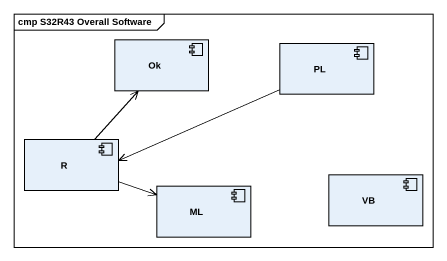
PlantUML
@startuml
mainframe cmp S32R43 Overall Software
component Ok
component PL
component R
component ML
component VB
PL -left-> R
R -up-> Ok
R -right-> ML
@enduml
